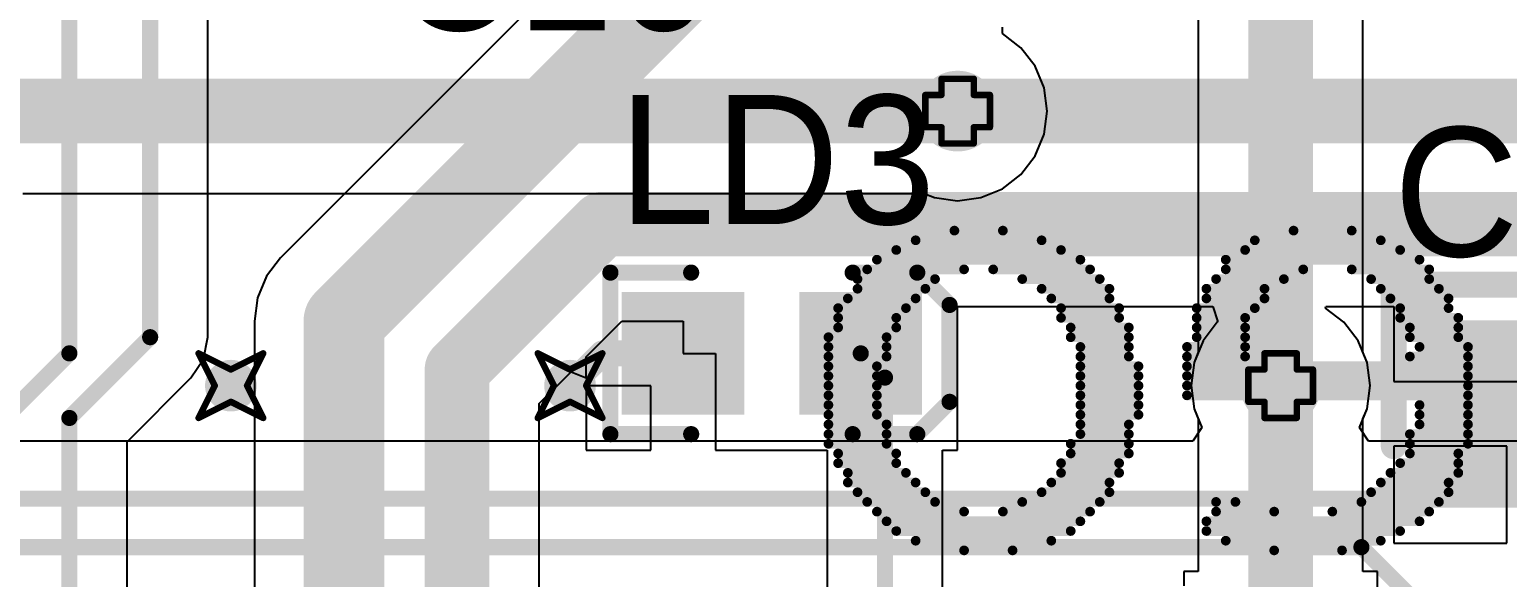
# Model space of a CAD drawing. Header units: millimetres. Extents: x 2.26 to 6.57, y 1.2 to 4.64.
# Drawn here: x 3.1459 to 3.6035, y 2.6338 to 2.8034 of the extents above; entities that cross this region are included whole.
import ezdxf

# ---------------------------------------------------------------- set-up
doc = ezdxf.new("R2010")
doc.units = ezdxf.units.MM
doc.header["$MEASUREMENT"] = 0
for name, color, linetype in [('BottomLayer', 5, 'Continuous'), ('BottomOverlay', 54, 'Continuous'), ('DrillDrawing', 1, 'Continuous'), ('MultiLayer', 9, 'Continuous'), ('TopLayer', 1, 'Continuous'), ('TopOverlay', 2, 'Continuous'), ('TopPaste', 8, 'Continuous'), ('TopSolder', 216, 'Continuous'), ('ViaHoleLayer', 16, 'Continuous')]:
    doc.layers.add(name, color=color, linetype=linetype)

# ---------------------------------------------------------------- blocks, each defined once
blk = doc.blocks.new('NUCLEO_______2___B_6')
at = {"layer": 'BottomOverlay', "const_width": 0.003}
for points in [[(0.157, 0.461), (0.136, 0.461)], [(0.253, 0.461), (0.238, 0.461)], [(0.172, 0.458), (0.124, 0.458)], [(0.268, 0.458), (0.226, 0.458)], [(0.178, 0.452), (0.112, 0.452)], [(0.178, 0.455), (0.118, 0.455)], [(0.277, 0.452), (0.217, 0.452)], [(0.274, 0.455), (0.22, 0.455)], [(0.139, 0.449), (0.109, 0.449)], [(0.175, 0.449), (0.157, 0.449)], [(0.241, 0.449), (0.214, 0.449)], [(0.28, 0.449), (0.253, 0.449)], [(0.127, 0.443), (0.103, 0.443)], [(0.13, 0.446), (0.106, 0.446)], [(0.175, 0.446), (0.169, 0.446)], [(0.229, 0.443), (0.208, 0.443)], [(0.235, 0.446), (0.211, 0.446)], [(0.283, 0.446), (0.262, 0.446)], [(0.286, 0.443), (0.265, 0.443)], [(0.124, 0.44), (0.103, 0.44)], [(0.226, 0.44), (0.208, 0.44)], [(0.289, 0.44), (0.268, 0.44)], [(0.121, 0.437), (0.1, 0.437)], [(0.118, 0.434), (0.1, 0.434)], [(0.223, 0.437), (0.205, 0.437)], [(0.223, 0.434), (0.205, 0.434)], [(0.289, 0.437), (0.271, 0.437)], [(0.292, 0.434), (0.274, 0.434)], [(0.115, 0.431), (0.1, 0.431)], [(0.22, 0.431), (0.202, 0.431)], [(0.292, 0.431), (0.274, 0.431)], [(0.115, 0.428), (0.097, 0.428)], [(0.115, 0.425), (0.097, 0.425)], [(0.22, 0.428), (0.202, 0.428)], [(0.217, 0.425), (0.202, 0.425)], [(0.295, 0.428), (0.277, 0.428)], [(0.295, 0.425), (0.277, 0.425)], [(0.112, 0.422), (0.097, 0.422)], [(0.217, 0.422), (0.202, 0.422)], [(0.295, 0.422), (0.277, 0.422)], [(0.112, 0.419), (0.097, 0.419)], [(0.112, 0.416), (0.097, 0.416)], [(0.217, 0.419), (0.199, 0.419)], [(0.217, 0.416), (0.199, 0.416)], [(0.295, 0.419), (0.28, 0.419)], [(0.295, 0.416), (0.28, 0.416)], [(0.184, 0.413), (0.097, 0.413)], [(0.217, 0.413), (0.199, 0.413)], [(0.295, 0.413), (0.28, 0.413)], [(0.184, 0.41), (0.097, 0.41)], [(0.184, 0.407), (0.097, 0.407)], [(0.217, 0.41), (0.199, 0.41)], [(0.217, 0.407), (0.199, 0.407)], [(0.295, 0.41), (0.28, 0.41)], [(0.295, 0.407), (0.28, 0.407)], [(0.184, 0.404), (0.097, 0.404)], [(0.217, 0.404), (0.199, 0.404)], [(0.295, 0.404), (0.28, 0.404)], [(0.115, 0.401), (0.097, 0.401)], [(0.112, 0.398), (0.097, 0.398)], [(0.184, 0.401), (0.166, 0.401)], [(0.184, 0.398), (0.166, 0.398)], [(0.217, 0.401), (0.202, 0.401)], [(0.217, 0.398), (0.202, 0.398)], [(0.295, 0.401), (0.277, 0.401)], [(0.295, 0.398), (0.277, 0.398)], [(0.115, 0.395), (0.1, 0.395)], [(0.115, 0.392), (0.1, 0.392)], [(0.181, 0.395), (0.166, 0.395)], [(0.181, 0.392), (0.166, 0.392)], [(0.22, 0.395), (0.202, 0.395)], [(0.22, 0.392), (0.202, 0.392)], [(0.292, 0.392), (0.274, 0.392)], [(0.295, 0.395), (0.277, 0.395)], [(0.118, 0.389), (0.1, 0.389)], [(0.181, 0.389), (0.166, 0.389)], [(0.223, 0.389), (0.205, 0.389)], [(0.292, 0.389), (0.274, 0.389)], [(0.118, 0.386), (0.103, 0.386)], [(0.121, 0.383), (0.103, 0.383)], [(0.178, 0.383), (0.16, 0.383)], [(0.181, 0.386), (0.163, 0.386)], [(0.223, 0.386), (0.205, 0.386)], [(0.226, 0.383), (0.208, 0.383)], [(0.289, 0.383), (0.268, 0.383)], [(0.292, 0.386), (0.271, 0.386)], [(0.124, 0.38), (0.106, 0.38)], [(0.178, 0.38), (0.16, 0.38)], [(0.229, 0.38), (0.208, 0.38)], [(0.286, 0.38), (0.265, 0.38)], [(0.127, 0.377), (0.109, 0.377)], [(0.133, 0.374), (0.109, 0.374)], [(0.172, 0.374), (0.148, 0.374)], [(0.175, 0.377), (0.154, 0.377)], [(0.235, 0.377), (0.211, 0.377)], [(0.244, 0.374), (0.214, 0.374)], [(0.283, 0.374), (0.253, 0.374)], [(0.286, 0.377), (0.262, 0.377)], [(0.172, 0.371), (0.112, 0.371)], [(0.28, 0.371), (0.217, 0.371)], [(0.166, 0.368), (0.118, 0.368)], [(0.163, 0.365), (0.124, 0.365)], [(0.274, 0.368), (0.223, 0.368)], [(0.268, 0.365), (0.229, 0.365)], [(0.151, 0.362), (0.133, 0.362)], [(0.256, 0.362), (0.241, 0.362)]]:
    blk.add_lwpolyline(points, dxfattribs=at)
at = {"layer": 'BottomOverlay', "const_width": 0.0015}
for points in [[(0.13525, 0.461, 1), (0.13675, 0.461, 1)], [(0.15625, 0.461, 1), (0.15775, 0.461, 1)], [(0.23725, 0.461, 1), (0.23875, 0.461, 1)], [(0.25225, 0.461, 1), (0.25375, 0.461, 1)], [(0.12325, 0.458, 1), (0.12475, 0.458, 1)], [(0.17125, 0.458, 1), (0.17275, 0.458, 1)], [(0.22525, 0.458, 1), (0.22675, 0.458, 1)], [(0.26725, 0.458, 1), (0.26875, 0.458, 1)], [(0.11125, 0.452, 1), (0.11275, 0.452, 1)], [(0.11725, 0.455, 1), (0.11875, 0.455, 1)], [(0.17725, 0.455, 1), (0.17875, 0.455, 1)], [(0.17725, 0.452, 1), (0.17875, 0.452, 1)], [(0.21625, 0.452, 1), (0.21775, 0.452, 1)], [(0.21925, 0.455, 1), (0.22075, 0.455, 1)], [(0.27325, 0.455, 1), (0.27475, 0.455, 1)], [(0.27625, 0.452, 1), (0.27775, 0.452, 1)], [(0.10825, 0.449, 1), (0.10975, 0.449, 1)], [(0.13825, 0.449, 1), (0.13975, 0.449, 1)], [(0.15625, 0.449, 1), (0.15775, 0.449, 1)], [(0.17425, 0.449, 1), (0.17575, 0.449, 1)], [(0.21325, 0.449, 1), (0.21475, 0.449, 1)], [(0.24025, 0.449, 1), (0.24175, 0.449, 1)], [(0.25225, 0.449, 1), (0.25375, 0.449, 1)], [(0.27925, 0.449, 1), (0.28075, 0.449, 1)], [(0.10225, 0.443, 1), (0.10375, 0.443, 1)], [(0.10525, 0.446, 1), (0.10675, 0.446, 1)], [(0.12625, 0.443, 1), (0.12775, 0.443, 1)], [(0.12925, 0.446, 1), (0.13075, 0.446, 1)], [(0.16825, 0.446, 1), (0.16975, 0.446, 1)], [(0.17425, 0.446, 1), (0.17575, 0.446, 1)], [(0.20725, 0.443, 1), (0.20875, 0.443, 1)], [(0.21025, 0.446, 1), (0.21175, 0.446, 1)], [(0.22825, 0.443, 1), (0.22975, 0.443, 1)], [(0.23425, 0.446, 1), (0.23575, 0.446, 1)], [(0.26125, 0.446, 1), (0.26275, 0.446, 1)], [(0.26425, 0.443, 1), (0.26575, 0.443, 1)], [(0.28225, 0.446, 1), (0.28375, 0.446, 1)], [(0.28525, 0.443, 1), (0.28675, 0.443, 1)], [(0.10225, 0.44, 1), (0.10375, 0.44, 1)], [(0.12325, 0.44, 1), (0.12475, 0.44, 1)], [(0.20725, 0.44, 1), (0.20875, 0.44, 1)], [(0.22525, 0.44, 1), (0.22675, 0.44, 1)], [(0.26725, 0.44, 1), (0.26875, 0.44, 1)], [(0.28825, 0.44, 1), (0.28975, 0.44, 1)], [(0.09925, 0.437, 1), (0.10075, 0.437, 1)], [(0.09925, 0.434, 1), (0.10075, 0.434, 1)], [(0.11725, 0.434, 1), (0.11875, 0.434, 1)], [(0.12025, 0.437, 1), (0.12175, 0.437, 1)], [(0.20425, 0.437, 1), (0.20575, 0.437, 1)], [(0.20425, 0.434, 1), (0.20575, 0.434, 1)], [(0.22225, 0.437, 1), (0.22375, 0.437, 1)], [(0.22225, 0.434, 1), (0.22375, 0.434, 1)], [(0.27025, 0.437, 1), (0.27175, 0.437, 1)], [(0.27325, 0.434, 1), (0.27475, 0.434, 1)], [(0.28825, 0.437, 1), (0.28975, 0.437, 1)], [(0.29125, 0.434, 1), (0.29275, 0.434, 1)], [(0.09925, 0.431, 1), (0.10075, 0.431, 1)], [(0.11425, 0.431, 1), (0.11575, 0.431, 1)], [(0.20125, 0.431, 1), (0.20275, 0.431, 1)], [(0.21925, 0.431, 1), (0.22075, 0.431, 1)], [(0.27325, 0.431, 1), (0.27475, 0.431, 1)], [(0.29125, 0.431, 1), (0.29275, 0.431, 1)], [(0.09625, 0.428, 1), (0.09775, 0.428, 1)], [(0.09625, 0.425, 1), (0.09775, 0.425, 1)], [(0.11425, 0.428, 1), (0.11575, 0.428, 1)], [(0.11425, 0.425, 1), (0.11575, 0.425, 1)], [(0.20125, 0.428, 1), (0.20275, 0.428, 1)], [(0.20125, 0.425, 1), (0.20275, 0.425, 1)], [(0.21625, 0.425, 1), (0.21775, 0.425, 1)], [(0.21925, 0.428, 1), (0.22075, 0.428, 1)], [(0.27625, 0.428, 1), (0.27775, 0.428, 1)], [(0.27625, 0.425, 1), (0.27775, 0.425, 1)], [(0.29425, 0.428, 1), (0.29575, 0.428, 1)], [(0.29425, 0.425, 1), (0.29575, 0.425, 1)], [(0.09625, 0.422, 1), (0.09775, 0.422, 1)], [(0.11125, 0.422, 1), (0.11275, 0.422, 1)], [(0.20125, 0.422, 1), (0.20275, 0.422, 1)], [(0.21625, 0.422, 1), (0.21775, 0.422, 1)], [(0.27625, 0.422, 1), (0.27775, 0.422, 1)], [(0.29425, 0.422, 1), (0.29575, 0.422, 1)], [(0.09625, 0.419, 1), (0.09775, 0.419, 1)], [(0.09625, 0.416, 1), (0.09775, 0.416, 1)], [(0.11125, 0.419, 1), (0.11275, 0.419, 1)], [(0.11125, 0.416, 1), (0.11275, 0.416, 1)], [(0.19825, 0.419, 1), (0.19975, 0.419, 1)], [(0.19825, 0.416, 1), (0.19975, 0.416, 1)], [(0.21625, 0.419, 1), (0.21775, 0.419, 1)], [(0.21625, 0.416, 1), (0.21775, 0.416, 1)], [(0.27925, 0.419, 1), (0.28075, 0.419, 1)], [(0.27925, 0.416, 1), (0.28075, 0.416, 1)], [(0.29425, 0.419, 1), (0.29575, 0.419, 1)], [(0.29425, 0.416, 1), (0.29575, 0.416, 1)], [(0.09625, 0.413, 1), (0.09775, 0.413, 1)], [(0.18325, 0.413, 1), (0.18475, 0.413, 1)], [(0.19825, 0.413, 1), (0.19975, 0.413, 1)], [(0.21625, 0.413, 1), (0.21775, 0.413, 1)], [(0.27925, 0.413, 1), (0.28075, 0.413, 1)], [(0.29425, 0.413, 1), (0.29575, 0.413, 1)], [(0.09625, 0.41, 1), (0.09775, 0.41, 1)], [(0.09625, 0.407, 1), (0.09775, 0.407, 1)], [(0.18325, 0.41, 1), (0.18475, 0.41, 1)], [(0.18325, 0.407, 1), (0.18475, 0.407, 1)], [(0.19825, 0.41, 1), (0.19975, 0.41, 1)], [(0.19825, 0.407, 1), (0.19975, 0.407, 1)], [(0.21625, 0.41, 1), (0.21775, 0.41, 1)], [(0.21625, 0.407, 1), (0.21775, 0.407, 1)], [(0.27925, 0.41, 1), (0.28075, 0.41, 1)], [(0.27925, 0.407, 1), (0.28075, 0.407, 1)], [(0.29425, 0.41, 1), (0.29575, 0.41, 1)], [(0.29425, 0.407, 1), (0.29575, 0.407, 1)], [(0.09625, 0.404, 1), (0.09775, 0.404, 1)], [(0.18325, 0.404, 1), (0.18475, 0.404, 1)], [(0.19825, 0.404, 1), (0.19975, 0.404, 1)], [(0.21625, 0.404, 1), (0.21775, 0.404, 1)], [(0.27925, 0.404, 1), (0.28075, 0.404, 1)], [(0.29425, 0.404, 1), (0.29575, 0.404, 1)], [(0.09625, 0.401, 1), (0.09775, 0.401, 1)], [(0.09625, 0.398, 1), (0.09775, 0.398, 1)], [(0.11125, 0.398, 1), (0.11275, 0.398, 1)], [(0.11425, 0.401, 1), (0.11575, 0.401, 1)], [(0.16525, 0.401, 1), (0.16675, 0.401, 1)], [(0.16525, 0.398, 1), (0.16675, 0.398, 1)], [(0.18325, 0.401, 1), (0.18475, 0.401, 1)], [(0.18325, 0.398, 1), (0.18475, 0.398, 1)], [(0.20125, 0.401, 1), (0.20275, 0.401, 1)], [(0.20125, 0.398, 1), (0.20275, 0.398, 1)], [(0.21625, 0.401, 1), (0.21775, 0.401, 1)], [(0.21625, 0.398, 1), (0.21775, 0.398, 1)], [(0.27625, 0.401, 1), (0.27775, 0.401, 1)], [(0.27625, 0.398, 1), (0.27775, 0.398, 1)], [(0.29425, 0.401, 1), (0.29575, 0.401, 1)], [(0.29425, 0.398, 1), (0.29575, 0.398, 1)], [(0.09925, 0.395, 1), (0.10075, 0.395, 1)], [(0.09925, 0.392, 1), (0.10075, 0.392, 1)], [(0.11425, 0.395, 1), (0.11575, 0.395, 1)], [(0.11425, 0.392, 1), (0.11575, 0.392, 1)], [(0.16525, 0.395, 1), (0.16675, 0.395, 1)], [(0.16525, 0.392, 1), (0.16675, 0.392, 1)], [(0.18025, 0.395, 1), (0.18175, 0.395, 1)], [(0.18025, 0.392, 1), (0.18175, 0.392, 1)], [(0.20125, 0.395, 1), (0.20275, 0.395, 1)], [(0.20125, 0.392, 1), (0.20275, 0.392, 1)], [(0.21925, 0.395, 1), (0.22075, 0.395, 1)], [(0.21925, 0.392, 1), (0.22075, 0.392, 1)], [(0.27325, 0.392, 1), (0.27475, 0.392, 1)], [(0.27625, 0.395, 1), (0.27775, 0.395, 1)], [(0.29125, 0.392, 1), (0.29275, 0.392, 1)], [(0.29425, 0.395, 1), (0.29575, 0.395, 1)], [(0.09925, 0.389, 1), (0.10075, 0.389, 1)], [(0.11725, 0.389, 1), (0.11875, 0.389, 1)], [(0.16525, 0.389, 1), (0.16675, 0.389, 1)], [(0.18025, 0.389, 1), (0.18175, 0.389, 1)], [(0.20425, 0.389, 1), (0.20575, 0.389, 1)], [(0.22225, 0.389, 1), (0.22375, 0.389, 1)], [(0.27325, 0.389, 1), (0.27475, 0.389, 1)], [(0.29125, 0.389, 1), (0.29275, 0.389, 1)], [(0.10225, 0.386, 1), (0.10375, 0.386, 1)], [(0.10225, 0.383, 1), (0.10375, 0.383, 1)], [(0.11725, 0.386, 1), (0.11875, 0.386, 1)], [(0.12025, 0.383, 1), (0.12175, 0.383, 1)], [(0.15925, 0.383, 1), (0.16075, 0.383, 1)], [(0.16225, 0.386, 1), (0.16375, 0.386, 1)], [(0.17725, 0.383, 1), (0.17875, 0.383, 1)], [(0.18025, 0.386, 1), (0.18175, 0.386, 1)], [(0.20425, 0.386, 1), (0.20575, 0.386, 1)], [(0.20725, 0.383, 1), (0.20875, 0.383, 1)], [(0.22225, 0.386, 1), (0.22375, 0.386, 1)], [(0.22525, 0.383, 1), (0.22675, 0.383, 1)], [(0.26725, 0.383, 1), (0.26875, 0.383, 1)], [(0.27025, 0.386, 1), (0.27175, 0.386, 1)], [(0.28825, 0.383, 1), (0.28975, 0.383, 1)], [(0.29125, 0.386, 1), (0.29275, 0.386, 1)], [(0.10525, 0.38, 1), (0.10675, 0.38, 1)], [(0.12325, 0.38, 1), (0.12475, 0.38, 1)], [(0.15925, 0.38, 1), (0.16075, 0.38, 1)], [(0.17725, 0.38, 1), (0.17875, 0.38, 1)], [(0.20725, 0.38, 1), (0.20875, 0.38, 1)], [(0.22825, 0.38, 1), (0.22975, 0.38, 1)], [(0.26425, 0.38, 1), (0.26575, 0.38, 1)], [(0.28525, 0.38, 1), (0.28675, 0.38, 1)], [(0.10825, 0.377, 1), (0.10975, 0.377, 1)], [(0.10825, 0.374, 1), (0.10975, 0.374, 1)], [(0.12625, 0.377, 1), (0.12775, 0.377, 1)], [(0.13225, 0.374, 1), (0.13375, 0.374, 1)], [(0.14725, 0.374, 1), (0.14875, 0.374, 1)], [(0.15325, 0.377, 1), (0.15475, 0.377, 1)], [(0.17125, 0.374, 1), (0.17275, 0.374, 1)], [(0.17425, 0.377, 1), (0.17575, 0.377, 1)], [(0.21025, 0.377, 1), (0.21175, 0.377, 1)], [(0.21325, 0.374, 1), (0.21475, 0.374, 1)], [(0.23425, 0.377, 1), (0.23575, 0.377, 1)], [(0.24325, 0.374, 1), (0.24475, 0.374, 1)], [(0.25225, 0.374, 1), (0.25375, 0.374, 1)], [(0.26125, 0.377, 1), (0.26275, 0.377, 1)], [(0.28225, 0.374, 1), (0.28375, 0.374, 1)], [(0.28525, 0.377, 1), (0.28675, 0.377, 1)], [(0.11125, 0.371, 1), (0.11275, 0.371, 1)], [(0.17125, 0.371, 1), (0.17275, 0.371, 1)], [(0.21625, 0.371, 1), (0.21775, 0.371, 1)], [(0.27925, 0.371, 1), (0.28075, 0.371, 1)], [(0.11725, 0.368, 1), (0.11875, 0.368, 1)], [(0.12325, 0.365, 1), (0.12475, 0.365, 1)], [(0.16225, 0.365, 1), (0.16375, 0.365, 1)], [(0.16525, 0.368, 1), (0.16675, 0.368, 1)], [(0.22225, 0.368, 1), (0.22375, 0.368, 1)], [(0.22825, 0.365, 1), (0.22975, 0.365, 1)], [(0.26725, 0.365, 1), (0.26875, 0.365, 1)], [(0.27325, 0.368, 1), (0.27475, 0.368, 1)], [(0.13225, 0.362, 1), (0.13375, 0.362, 1)], [(0.15025, 0.362, 1), (0.15175, 0.362, 1)], [(0.24025, 0.362, 1), (0.24175, 0.362, 1)], [(0.25525, 0.362, 1), (0.25675, 0.362, 1)]]:
    blk.add_lwpolyline(points, format="xyb", close=True, dxfattribs=at)
blk = doc.blocks.new('0603D_97')
at = {"layer": 'TopLayer'}
for points in [[(-0.0125, 0.015), (-0.0425, 0.015), (-0.0125, -0.015), (-0.0425, -0.015)], [(0.0425, 0.015), (0.0125, 0.015), (0.0425, -0.015), (0.0125, -0.015)]]:
    blk.add_solid(points, dxfattribs=at)
at = {"layer": 'TopOverlay', "const_width": 0.005}
for points in [[(-0.05, 0.025), (-0.025, 0.025)], [(-0.05, -0.025), (-0.05, 0.025)], [(0.025, 0.025), (0.045, 0.025)], [(0.045, 0.025), (0.055, 0.015)], [(0.055, -0.015), (0.055, 0.015)], [(0.045, -0.025), (0.055, -0.015)], [(-0.05, -0.025), (-0.025, -0.025)], [(0.025, -0.025), (0.045, -0.025)]]:
    blk.add_lwpolyline(points, dxfattribs=at)
at = {"layer": 'TopOverlay', "const_width": 0.0025}
for points in [[(-0.05125, 0.025, 1), (-0.04875, 0.025, 1)], [(-0.05125, 0.025, 1), (-0.04875, 0.025, 1)], [(-0.02625, 0.025, 1), (-0.02375, 0.025, 1)], [(0.02375, 0.025, 1), (0.02625, 0.025, 1)], [(0.04375, 0.025, 1), (0.04625, 0.025, 1)], [(0.04375, 0.025, 1), (0.04625, 0.025, 1)], [(0.05375, 0.015, 1), (0.05625, 0.015, 1)], [(0.05375, 0.015, 1), (0.05625, 0.015, 1)], [(0.05375, -0.015, 1), (0.05625, -0.015, 1)], [(0.05375, -0.015, 1), (0.05625, -0.015, 1)], [(-0.05125, -0.025, 1), (-0.04875, -0.025, 1)], [(-0.05125, -0.025, 1), (-0.04875, -0.025, 1)], [(-0.02625, -0.025, 1), (-0.02375, -0.025, 1)], [(0.02375, -0.025, 1), (0.02625, -0.025, 1)], [(0.04375, -0.025, 1), (0.04625, -0.025, 1)], [(0.04375, -0.025, 1), (0.04625, -0.025, 1)]]:
    blk.add_lwpolyline(points, format="xyb", close=True, dxfattribs=at)
at = {"layer": 'TopPaste'}
for points in [[(-0.0125, 0.015), (-0.0425, 0.015), (-0.0125, -0.015), (-0.0425, -0.015)], [(0.0425, 0.015), (0.0125, 0.015), (0.0425, -0.015), (0.0125, -0.015)]]:
    blk.add_solid(points, dxfattribs=at)
at = {"layer": 'TopSolder'}
for points in [[(-0.0085, 0.019), (-0.0465, 0.019), (-0.0085, -0.019), (-0.0465, -0.019)], [(0.0465, 0.019), (0.0085, 0.019), (0.0465, -0.019), (0.0085, -0.019)]]:
    blk.add_solid(points, dxfattribs=at)
blk = doc.blocks.new('TAN_A_142')
at = {"layer": 'TopLayer'}
for points in [[(-0.085, 0.03), (-0.135, 0.03), (-0.085, -0.03), (-0.135, -0.03)], [(0.025, 0.03), (-0.025, 0.03), (0.025, -0.03), (-0.025, -0.03)]]:
    blk.add_solid(points, dxfattribs=at)
at = {"layer": 'TopOverlay'}
for points, const_width in [([(-0.15, -0.045), (-0.15, 0.045)], 0.008), ([(-0.1, 0.045), (-0.15, 0.045)], 0.008), ([(0.04, 0.045), (-0.005, 0.045)], 0.008), ([(0.04, 0.01), (0.04, 0.045)], 0.008), ([(0.04, -0.02), (0.04, 0)], 0.005), ([(0.05, -0.01), (0.03, -0.01)], 0.005), ([(0.04, -0.045), (0.04, -0.03)], 0.008), ([(-0.1, -0.045), (-0.15, -0.045)], 0.008), ([(0.04, -0.045), (-0.005, -0.045)], 0.008)]:
    blk.add_lwpolyline(points, dxfattribs=dict(at, const_width=const_width))
for points, const_width in [([(-0.152, 0.045, 1), (-0.148, 0.045, 1)], 0.004), ([(-0.152, 0.045, 1), (-0.148, 0.045, 1)], 0.004), ([(-0.102, 0.045, 1), (-0.098, 0.045, 1)], 0.004), ([(-0.007, 0.045, 1), (-0.003, 0.045, 1)], 0.004), ([(0.038, 0.045, 1), (0.042, 0.045, 1)], 0.004), ([(0.038, 0.045, 1), (0.042, 0.045, 1)], 0.004), ([(0.038, 0.01, 1), (0.042, 0.01, 1)], 0.004), ([(0.03875, 0, 1), (0.04125, 0, 1)], 0.0025), ([(0.02875, -0.01, 1), (0.03125, -0.01, 1)], 0.0025), ([(0.04875, -0.01, 1), (0.05125, -0.01, 1)], 0.0025), ([(0.03875, -0.02, 1), (0.04125, -0.02, 1)], 0.0025), ([(0.038, -0.03, 1), (0.042, -0.03, 1)], 0.004), ([(-0.152, -0.045, 1), (-0.148, -0.045, 1)], 0.004), ([(-0.152, -0.045, 1), (-0.148, -0.045, 1)], 0.004), ([(-0.102, -0.045, 1), (-0.098, -0.045, 1)], 0.004), ([(-0.007, -0.045, 1), (-0.003, -0.045, 1)], 0.004), ([(0.038, -0.045, 1), (0.042, -0.045, 1)], 0.004), ([(0.038, -0.045, 1), (0.042, -0.045, 1)], 0.004)]:
    blk.add_lwpolyline(points, format="xyb", close=True, dxfattribs=dict(at, const_width=const_width))
at = {"layer": 'TopPaste'}
for points in [[(-0.085, 0.03), (-0.135, 0.03), (-0.085, -0.03), (-0.135, -0.03)], [(0.025, 0.03), (-0.025, 0.03), (0.025, -0.03), (-0.025, -0.03)]]:
    blk.add_solid(points, dxfattribs=at)
at = {"layer": 'TopSolder'}
for points in [[(-0.081, 0.034), (-0.139, 0.034), (-0.081, -0.034), (-0.139, -0.034)], [(0.029, 0.034), (-0.029, 0.034), (0.029, -0.034), (-0.029, -0.034)]]:
    blk.add_solid(points, dxfattribs=at)

msp = doc.modelspace()

# ---------------------------------------------------------------- linework, layer by layer
at = {"layer": 'BottomLayer'}
for p, q in [((3.50778, 2.81783), (3.50778, 2.70347)), ((3.55876, 2.70347), (3.55876, 2.81783)), ((3.44714, 2.80217), (3.44714, 2.80413)), ((3.45288, 2.79776), (3.44714, 2.80217)), ((3.45729, 2.79202), (3.45288, 2.79776)), ((3.46006, 2.78533), (3.45729, 2.79202)), ((3.46101, 2.77815), (3.46006, 2.78533)), ((3.46006, 2.77097), (3.46101, 2.77815)), ((3.45729, 2.76428), (3.46006, 2.77097)), ((3.45288, 2.75854), (3.45729, 2.76428)), ((3.44714, 2.75413), (3.45288, 2.75854)), ((3.14383, 2.75266), (3.42294, 2.75266)), ((3.42294, 2.75266), (3.42609, 2.75136)), ((3.42609, 2.75136), (3.43327, 2.75041)), ((3.43327, 2.75041), (3.44045, 2.75136)), ((3.44045, 2.75136), (3.44714, 2.75413)), ((3.50648, 2.70033), (3.50553, 2.69315)), ((3.50778, 2.70347), (3.50648, 2.70033)), ((3.56006, 2.70033), (3.55876, 2.70347)), ((3.56101, 2.69315), (3.56006, 2.70033)), ((3.50553, 2.69315), (3.50648, 2.68597)), ((3.56006, 2.68597), (3.56101, 2.69315)), ((3.50648, 2.68597), (3.50889, 2.68015)), ((3.55765, 2.68015), (3.56006, 2.68597)), ((3.50889, 2.68015), (3.50611, 2.67599)), ((3.56043, 2.67599), (3.55765, 2.68015)), ((3.50611, 2.67599), (2.98624, 2.67599)), ((3.61327, 2.67599), (3.56043, 2.67599))]:
    msp.add_line(p, q, dxfattribs=at)
for points, const_width in [([(3.53327, 2.69315), (3.53327, 2.82815)], 0.02), ([(3.13327, 2.77815), (3.43327, 2.77815)], 0.02), ([(2.6892, 2.65815), (3.61327, 2.65815)], 0.005), ([(2.62827, 2.64315), (3.55827, 2.64315)], 0.005), ([(3.55827, 2.64315), (3.58327, 2.61815)], 0.005)]:
    msp.add_lwpolyline(points, dxfattribs=dict(at, const_width=const_width))
for points, const_width in [([(3.42702, 2.77815, 1), (3.43952, 2.77815, 1)], 0.0125), ([(3.42827, 2.77815, 1), (3.43827, 2.77815, 1)], 0.01), ([(3.52702, 2.69315, 1), (3.53952, 2.69315, 1)], 0.0125), ([(3.20427, 2.69315, 1), (3.21227, 2.69315, 1)], 0.008), ([(3.30927, 2.69315, 1), (3.31727, 2.69315, 1)], 0.008), ([(3.52827, 2.69315, 1), (3.53827, 2.69315, 1)], 0.01), ([(3.55702, 2.64315, 1), (3.55952, 2.64315, 1)], 0.0025), ([(3.55702, 2.64315, 1), (3.55952, 2.64315, 1)], 0.0025)]:
    msp.add_lwpolyline(points, format="xyb", close=True, dxfattribs=dict(at, const_width=const_width))
at = {"layer": 'DrillDrawing', "const_width": 0.002}
for points in [[(3.42827, 2.78315), (3.42827, 2.78815)], [(3.42827, 2.78815), (3.43827, 2.78815)], [(3.43827, 2.78315), (3.43827, 2.78815)], [(3.42327, 2.77315), (3.42327, 2.78315)], [(3.42327, 2.78315), (3.42827, 2.78315)], [(3.43827, 2.78315), (3.44327, 2.78315)], [(3.44327, 2.77315), (3.44327, 2.78315)], [(3.42327, 2.77315), (3.42827, 2.77315)], [(3.42827, 2.76815), (3.42827, 2.77315)], [(3.43827, 2.77315), (3.44327, 2.77315)], [(3.43827, 2.76815), (3.43827, 2.77315)], [(3.42827, 2.76815), (3.43827, 2.76815)], [(3.19827, 2.70315), (3.20827, 2.69815)], [(3.19827, 2.70315), (3.20327, 2.69315)], [(3.20827, 2.69815), (3.21827, 2.70315)], [(3.21327, 2.69315), (3.21827, 2.70315)], [(3.30327, 2.70315), (3.31327, 2.69815)], [(3.30327, 2.70315), (3.30827, 2.69315)], [(3.31327, 2.69815), (3.32327, 2.70315)], [(3.31827, 2.69315), (3.32327, 2.70315)], [(3.52827, 2.69815), (3.52827, 2.70315)], [(3.52827, 2.70315), (3.53827, 2.70315)], [(3.53827, 2.69815), (3.53827, 2.70315)], [(3.52327, 2.68815), (3.52327, 2.69815)], [(3.52327, 2.69815), (3.52827, 2.69815)], [(3.53827, 2.69815), (3.54327, 2.69815)], [(3.54327, 2.68815), (3.54327, 2.69815)], [(3.19827, 2.68315), (3.20327, 2.69315)], [(3.21327, 2.69315), (3.21827, 2.68315)], [(3.30327, 2.68315), (3.30827, 2.69315)], [(3.31827, 2.69315), (3.32327, 2.68315)], [(3.19827, 2.68315), (3.20827, 2.68815)], [(3.20827, 2.68815), (3.21827, 2.68315)], [(3.30327, 2.68315), (3.31327, 2.68815)], [(3.31327, 2.68815), (3.32327, 2.68315)], [(3.52327, 2.68815), (3.52827, 2.68815)], [(3.52827, 2.68315), (3.52827, 2.68815)], [(3.53827, 2.68815), (3.54327, 2.68815)], [(3.53827, 2.68315), (3.53827, 2.68815)], [(3.52827, 2.68315), (3.53827, 2.68315)]]:
    msp.add_lwpolyline(points, dxfattribs=at)
at = {"layer": 'DrillDrawing', "const_width": 0.001}
for points in [[(3.42777, 2.78815, 1), (3.42877, 2.78815, 1)], [(3.42777, 2.78815, 1), (3.42877, 2.78815, 1)], [(3.43777, 2.78815, 1), (3.43877, 2.78815, 1)], [(3.43777, 2.78815, 1), (3.43877, 2.78815, 1)], [(3.42277, 2.78315, 1), (3.42377, 2.78315, 1)], [(3.42277, 2.78315, 1), (3.42377, 2.78315, 1)], [(3.42777, 2.78315, 1), (3.42877, 2.78315, 1)], [(3.42777, 2.78315, 1), (3.42877, 2.78315, 1)], [(3.43777, 2.78315, 1), (3.43877, 2.78315, 1)], [(3.43777, 2.78315, 1), (3.43877, 2.78315, 1)], [(3.44277, 2.78315, 1), (3.44377, 2.78315, 1)], [(3.44277, 2.78315, 1), (3.44377, 2.78315, 1)], [(3.42277, 2.77315, 1), (3.42377, 2.77315, 1)], [(3.42277, 2.77315, 1), (3.42377, 2.77315, 1)], [(3.42777, 2.77315, 1), (3.42877, 2.77315, 1)], [(3.42777, 2.77315, 1), (3.42877, 2.77315, 1)], [(3.43777, 2.77315, 1), (3.43877, 2.77315, 1)], [(3.43777, 2.77315, 1), (3.43877, 2.77315, 1)], [(3.44277, 2.77315, 1), (3.44377, 2.77315, 1)], [(3.44277, 2.77315, 1), (3.44377, 2.77315, 1)], [(3.42777, 2.76815, 1), (3.42877, 2.76815, 1)], [(3.42777, 2.76815, 1), (3.42877, 2.76815, 1)], [(3.43777, 2.76815, 1), (3.43877, 2.76815, 1)], [(3.43777, 2.76815, 1), (3.43877, 2.76815, 1)], [(3.19777, 2.70315, 1), (3.19877, 2.70315, 1)], [(3.19777, 2.70315, 1), (3.19877, 2.70315, 1)], [(3.21777, 2.70315, 1), (3.21877, 2.70315, 1)], [(3.21777, 2.70315, 1), (3.21877, 2.70315, 1)], [(3.30277, 2.70315, 1), (3.30377, 2.70315, 1)], [(3.30277, 2.70315, 1), (3.30377, 2.70315, 1)], [(3.32277, 2.70315, 1), (3.32377, 2.70315, 1)], [(3.32277, 2.70315, 1), (3.32377, 2.70315, 1)], [(3.52777, 2.70315, 1), (3.52877, 2.70315, 1)], [(3.52777, 2.70315, 1), (3.52877, 2.70315, 1)], [(3.53777, 2.70315, 1), (3.53877, 2.70315, 1)], [(3.53777, 2.70315, 1), (3.53877, 2.70315, 1)], [(3.20777, 2.69815, 1), (3.20877, 2.69815, 1)], [(3.20777, 2.69815, 1), (3.20877, 2.69815, 1)], [(3.31277, 2.69815, 1), (3.31377, 2.69815, 1)], [(3.31277, 2.69815, 1), (3.31377, 2.69815, 1)], [(3.52277, 2.69815, 1), (3.52377, 2.69815, 1)], [(3.52277, 2.69815, 1), (3.52377, 2.69815, 1)], [(3.52777, 2.69815, 1), (3.52877, 2.69815, 1)], [(3.52777, 2.69815, 1), (3.52877, 2.69815, 1)], [(3.53777, 2.69815, 1), (3.53877, 2.69815, 1)], [(3.53777, 2.69815, 1), (3.53877, 2.69815, 1)], [(3.54277, 2.69815, 1), (3.54377, 2.69815, 1)], [(3.54277, 2.69815, 1), (3.54377, 2.69815, 1)], [(3.20277, 2.69315, 1), (3.20377, 2.69315, 1)], [(3.20277, 2.69315, 1), (3.20377, 2.69315, 1)], [(3.21277, 2.69315, 1), (3.21377, 2.69315, 1)], [(3.21277, 2.69315, 1), (3.21377, 2.69315, 1)], [(3.30777, 2.69315, 1), (3.30877, 2.69315, 1)], [(3.30777, 2.69315, 1), (3.30877, 2.69315, 1)], [(3.31777, 2.69315, 1), (3.31877, 2.69315, 1)], [(3.31777, 2.69315, 1), (3.31877, 2.69315, 1)], [(3.20777, 2.68815, 1), (3.20877, 2.68815, 1)], [(3.20777, 2.68815, 1), (3.20877, 2.68815, 1)], [(3.31277, 2.68815, 1), (3.31377, 2.68815, 1)], [(3.31277, 2.68815, 1), (3.31377, 2.68815, 1)], [(3.52277, 2.68815, 1), (3.52377, 2.68815, 1)], [(3.52277, 2.68815, 1), (3.52377, 2.68815, 1)], [(3.52777, 2.68815, 1), (3.52877, 2.68815, 1)], [(3.52777, 2.68815, 1), (3.52877, 2.68815, 1)], [(3.53777, 2.68815, 1), (3.53877, 2.68815, 1)], [(3.53777, 2.68815, 1), (3.53877, 2.68815, 1)], [(3.54277, 2.68815, 1), (3.54377, 2.68815, 1)], [(3.54277, 2.68815, 1), (3.54377, 2.68815, 1)], [(3.19777, 2.68315, 1), (3.19877, 2.68315, 1)], [(3.19777, 2.68315, 1), (3.19877, 2.68315, 1)], [(3.21777, 2.68315, 1), (3.21877, 2.68315, 1)], [(3.21777, 2.68315, 1), (3.21877, 2.68315, 1)], [(3.30277, 2.68315, 1), (3.30377, 2.68315, 1)], [(3.30277, 2.68315, 1), (3.30377, 2.68315, 1)], [(3.32277, 2.68315, 1), (3.32377, 2.68315, 1)], [(3.32277, 2.68315, 1), (3.32377, 2.68315, 1)], [(3.52777, 2.68315, 1), (3.52877, 2.68315, 1)], [(3.52777, 2.68315, 1), (3.52877, 2.68315, 1)], [(3.53777, 2.68315, 1), (3.53877, 2.68315, 1)], [(3.53777, 2.68315, 1), (3.53877, 2.68315, 1)]]:
    msp.add_lwpolyline(points, format="xyb", close=True, dxfattribs=at)
at = {"layer": 'MultiLayer'}
for points, const_width in [([(3.42702, 2.77815, 1), (3.43952, 2.77815, 1)], 0.0125), ([(3.52702, 2.69315, 1), (3.53952, 2.69315, 1)], 0.0125), ([(3.20427, 2.69315, 1), (3.21227, 2.69315, 1)], 0.008), ([(3.30927, 2.69315, 1), (3.31727, 2.69315, 1)], 0.008)]:
    msp.add_lwpolyline(points, format="xyb", close=True, dxfattribs=dict(at, const_width=const_width))
at = {"layer": 'TopLayer'}
for p, q in [((3.20111, 2.70815), (3.20111, 2.85803)), ((3.34155, 2.85066), (3.22365, 2.73276)), ((3.22365, 2.73276), (3.21925, 2.72702)), ((3.21925, 2.72702), (3.21648, 2.72033)), ((3.21648, 2.72033), (3.21553, 2.71315)), ((3.43327, 2.67314), (3.43327, 2.71766)), ((3.43327, 2.71766), (3.51226, 2.71766)), ((3.51226, 2.71766), (3.51387, 2.71293)), ((3.54714, 2.71717), (3.54723, 2.71766)), ((3.55288, 2.71276), (3.54714, 2.71717)), ((3.54723, 2.71766), (3.56827, 2.71766)), ((3.56827, 2.71766), (3.56827, 2.6944)), ((3.21553, 2.71315), (3.21553, 2.41089)), ((3.31827, 2.7021), (3.32931, 2.71314)), ((3.32931, 2.71314), (3.34828, 2.71314)), ((3.34828, 2.71314), (3.34828, 2.70315)), ((3.51365, 2.71276), (3.50925, 2.70702)), ((3.51387, 2.71293), (3.51365, 2.71276)), ((3.55729, 2.70702), (3.55288, 2.71276)), ((3.19975, 2.70132), (3.20111, 2.70815)), ((3.50925, 2.70702), (3.50648, 2.70033)), ((3.56006, 2.70033), (3.55729, 2.70702)), ((3.19588, 2.69553), (3.19975, 2.70132)), ((3.31827, 2.69557), (3.31827, 2.7021)), ((3.34828, 2.70315), (3.35827, 2.70315)), ((3.35827, 2.70315), (3.35827, 2.67314)), ((3.50648, 2.70033), (3.50553, 2.69315)), ((3.56101, 2.69315), (3.56006, 2.70033)), ((3.17611, 2.67576), (3.19588, 2.69553)), ((3.19588, 2.69553), (3.19588, 2.69553)), ((3.30376, 2.68759), (3.31365, 2.69748)), ((3.31365, 2.69748), (3.31827, 2.69557)), ((3.33827, 2.69314), (3.31827, 2.69314)), ((3.31827, 2.69314), (3.31827, 2.67314)), ((3.33827, 2.67314), (3.33827, 2.69314)), ((3.50553, 2.69315), (3.50648, 2.68597)), ((3.56006, 2.68597), (3.56101, 2.69315)), ((3.56827, 2.6944), (3.65827, 2.6944)), ((3.30376, 2.60315), (3.30376, 2.68759)), ((3.50648, 2.68597), (3.50778, 2.68283)), ((3.55876, 2.68283), (3.56006, 2.68597)), ((3.50778, 2.68283), (3.50778, 2.63565)), ((3.55876, 2.63565), (3.55876, 2.68283)), ((3.17611, 2.56815), (3.17611, 2.67576)), ((3.31827, 2.67314), (3.33827, 2.67314)), ((3.35827, 2.67314), (3.39292, 2.67314)), ((3.39292, 2.67314), (3.39292, 2.60815)), ((3.42861, 2.60815), (3.42861, 2.67314)), ((3.42861, 2.67314), (3.43327, 2.67314)), ((3.60327, 2.6744), (3.56827, 2.6744)), ((3.56827, 2.6744), (3.56827, 2.6444)), ((3.60327, 2.6444), (3.60327, 2.6744)), ((3.56827, 2.6444), (3.60327, 2.6444)), ((3.50778, 2.63565), (3.50327, 2.63565)), ((3.50327, 2.63565), (3.50327, 2.63114)), ((3.56327, 2.63565), (3.55876, 2.63565)), ((3.56327, 2.57565), (3.56327, 2.63565))]:
    msp.add_line(p, q, dxfattribs=at)
for points, const_width in [([(3.15827, 2.70315), (3.15827, 3.22815)], 0.005), ([(3.18327, 2.70815), (3.18327, 3.10315)], 0.005), ([(3.24327, 2.71315), (3.36929, 2.83917)], 0.025), ([(3.43327, 2.77815), (3.86827, 2.77815)], 0.02), ([(3.27827, 2.69815), (3.32327, 2.74315)], 0.02), ([(3.32327, 2.74315), (4.10827, 2.74315)], 0.02), ([(3.24327, 2.38315), (3.24327, 2.71315)], 0.025), ([(3.15827, 2.68315), (3.18327, 2.70815)], 0.005), ([(3.13327, 2.67815), (3.15827, 2.70315)], 0.005), ([(3.27827, 2.60315), (3.27827, 2.69815)], 0.02), ([(3.31327, 2.69315), (3.32326, 2.70314)], 0.008), ([(3.32326, 2.70314), (3.34827, 2.70314)], 0.008), ([(3.40327, 2.70314), (3.41077, 2.69564)], 0.005), ([(3.53327, 2.60565), (3.53327, 2.69315)], 0.02), ([(3.41077, 2.57815), (3.41077, 2.69564)], 0.005), ([(3.15827, 2.56815), (3.15827, 2.68315)], 0.005)]:
    msp.add_lwpolyline(points, dxfattribs=dict(at, const_width=const_width))
for points, const_width in [([(3.42702, 2.77815, 1), (3.43952, 2.77815, 1)], 0.0125), ([(3.42827, 2.77815, 1), (3.43827, 2.77815, 1)], 0.01), ([(3.31827, 2.74315, 1), (3.32827, 2.74315, 1)], 0.01), ([(3.31827, 2.74315, 1), (3.32827, 2.74315, 1)], 0.01), ([(3.23702, 2.71315, 1), (3.24952, 2.71315, 1)], 0.0125), ([(3.23702, 2.71315, 1), (3.24952, 2.71315, 1)], 0.0125), ([(3.18202, 2.70815, 1), (3.18452, 2.70815, 1)], 0.0025), ([(3.18202, 2.70815, 1), (3.18452, 2.70815, 1)], 0.0025), ([(3.15702, 2.70315, 1), (3.15952, 2.70315, 1)], 0.0025), ([(3.15702, 2.70315, 1), (3.15952, 2.70315, 1)], 0.0025), ([(3.27327, 2.69815, 1), (3.28327, 2.69815, 1)], 0.01), ([(3.27327, 2.69815, 1), (3.28327, 2.69815, 1)], 0.01), ([(3.32126, 2.70314, 1), (3.32526, 2.70314, 1)], 0.004), ([(3.32126, 2.70314, 1), (3.32526, 2.70314, 1)], 0.004), ([(3.34627, 2.70314, 1), (3.35027, 2.70314, 1)], 0.004), ([(3.40202, 2.70314, 1), (3.40452, 2.70314, 1)], 0.0025), ([(3.52702, 2.69315, 1), (3.53952, 2.69315, 1)], 0.0125), ([(3.20427, 2.69315, 1), (3.21227, 2.69315, 1)], 0.008), ([(3.30927, 2.69315, 1), (3.31727, 2.69315, 1)], 0.008), ([(3.52827, 2.69315, 1), (3.53827, 2.69315, 1)], 0.01), ([(3.31127, 2.69315, 1), (3.31527, 2.69315, 1)], 0.004), ([(3.40952, 2.69564, 1), (3.41202, 2.69564, 1)], 0.0025), ([(3.40952, 2.69564, 1), (3.41202, 2.69564, 1)], 0.0025), ([(3.15702, 2.68315, 1), (3.15952, 2.68315, 1)], 0.0025), ([(3.15702, 2.68315, 1), (3.15952, 2.68315, 1)], 0.0025)]:
    msp.add_lwpolyline(points, format="xyb", close=True, dxfattribs=dict(at, const_width=const_width))
at = {"layer": 'ViaHoleLayer'}
for points, const_width in [([(3.43002, 2.77815, 1), (3.43652, 2.77815, 1)], 0.0065), ([(3.53002, 2.69315, 1), (3.53652, 2.69315, 1)], 0.0065), ([(3.20627, 2.69315, 1), (3.21027, 2.69315, 1)], 0.004), ([(3.31127, 2.69315, 1), (3.31527, 2.69315, 1)], 0.004)]:
    msp.add_lwpolyline(points, format="xyb", close=True, dxfattribs=dict(at, const_width=const_width))

# ---------------------------------------------------------------- block references
for name, p, rotation in [('NUCLEO_______2___B_6', (3.68827, 3.10315), 180), ('0603D_97', (3.37577, 2.70314), 360), ('TAN_A_142', (3.61327, 2.5744), 270)]:
    msp.add_blockref(name, p, dxfattribs=dict(rotation=rotation))

# ---------------------------------------------------------------- texts
at = {"layer": 'TopOverlay'}
for s, p in [('C16', (3.25827, 2.80315)), ('LD3', (3.32827, 2.74315)), ('C22', (3.56827, 2.73315))]:
    msp.add_text(s, height=0.04, dxfattribs=at).set_placement(p)

doc.saveas('drawing.dxf')
